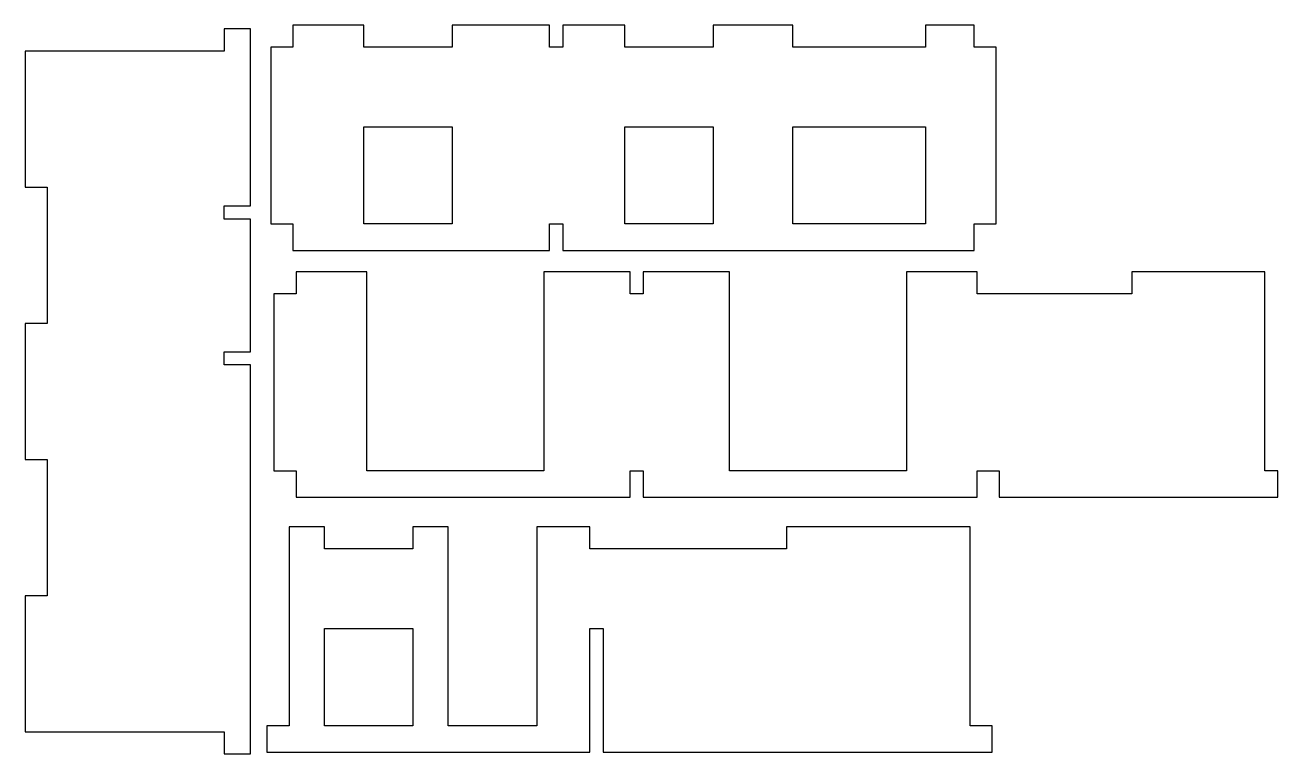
# Model space of a CAD drawing. Header units: metres. Extents: x -0.2 to 13.9, y 8.8 to 17.
import ezdxf

# ---------------------------------------------------------------- set-up
doc = ezdxf.new("R2010")
doc.units = ezdxf.units.M

msp = doc.modelspace()

# ---------------------------------------------------------------- linework, layer by layer
for p, q in [((3.59875, 17.0395), (2.79875, 17.0395)), ((2.79875, 17.0395), (2.79875, 16.7895)), ((3.59875, 16.7895), (3.59875, 17.0395)), ((5.69875, 17.0395), (4.59875, 17.0395)), ((4.59875, 17.0395), (4.59875, 16.7895)), ((5.69875, 16.7895), (5.69875, 17.0395)), ((6.54875, 17.0395), (5.84875, 17.0395)), ((5.84875, 17.0395), (5.84875, 16.7895)), ((6.54875, 16.7895), (6.54875, 17.0395)), ((8.44876, 17.0395), (7.54875, 17.0395)), ((7.54875, 17.0395), (7.54875, 16.7895)), ((8.44876, 16.7895), (8.44876, 17.0395)), ((10.4987, 17.0395), (9.94876, 17.0395)), ((9.94876, 17.0395), (9.94876, 16.7895)), ((10.4987, 16.7895), (10.4987, 17.0395)), ((2.31972, 16.995), (2.01971, 16.995)), ((2.01971, 16.995), (2.01971, 16.745)), ((2.31972, 14.995), (2.31972, 16.995)), ((2.01971, 16.745), (-0.23027, 16.745)), ((-0.23027, 16.745), (-0.23027, 15.205)), ((2.79875, 16.7895), (2.54875, 16.7895)), ((2.54875, 16.7895), (2.54875, 14.7895)), ((4.59875, 16.7895), (3.59875, 16.7895)), ((5.84875, 16.7895), (5.69875, 16.7895)), ((7.54875, 16.7895), (6.54875, 16.7895)), ((9.94876, 16.7895), (8.44876, 16.7895)), ((10.7487, 16.7895), (10.4987, 16.7895)), ((10.7487, 14.7895), (10.7487, 16.7895)), ((3.59875, 14.7895), (3.59875, 15.8895)), ((3.59875, 15.8895), (4.59875, 15.8895)), ((4.59875, 15.8895), (4.59875, 14.7895)), ((6.54875, 14.7895), (6.54875, 15.8895)), ((6.54875, 15.8895), (7.54875, 15.8895)), ((7.54875, 15.8895), (7.54875, 14.7895)), ((8.44876, 14.7895), (8.44876, 15.8895)), ((8.44876, 15.8895), (9.94876, 15.8895)), ((9.94876, 15.8895), (9.94876, 14.7895)), ((-0.23027, 15.205), (0.01971, 15.205)), ((0.01971, 15.205), (0.01971, 13.665)), ((2.01971, 14.845), (2.01971, 14.995)), ((2.01971, 14.995), (2.31972, 14.995)), ((2.31972, 14.845), (2.01971, 14.845)), ((2.31972, 13.345), (2.31972, 14.845)), ((2.54875, 14.7895), (2.79875, 14.7895)), ((2.79875, 14.7895), (2.79875, 14.4895)), ((4.59875, 14.7895), (3.59875, 14.7895)), ((5.69875, 14.7895), (5.84875, 14.7895)), ((5.69875, 14.4895), (5.69875, 14.7895)), ((5.84875, 14.7895), (5.84875, 14.4895)), ((7.54875, 14.7895), (6.54875, 14.7895)), ((9.94876, 14.7895), (8.44876, 14.7895)), ((10.4987, 14.4895), (10.4987, 14.7895)), ((10.4987, 14.7895), (10.7487, 14.7895)), ((2.79875, 14.4895), (5.69875, 14.4895)), ((5.84875, 14.4895), (10.4987, 14.4895)), ((3.63409, 14.2483), (2.83411, 14.2483)), ((2.83411, 14.2483), (2.83411, 13.9983)), ((3.63409, 11.9983), (3.63409, 14.2483)), ((6.6091, 14.2483), (5.63409, 14.2483)), ((5.63409, 14.2483), (5.63409, 11.9983)), ((6.6091, 13.9983), (6.6091, 14.2483)), ((7.7341, 14.2483), (6.75909, 14.2483)), ((6.75909, 14.2483), (6.75909, 13.9983)), ((7.7341, 11.9983), (7.7341, 14.2483)), ((10.5341, 14.2483), (9.7341, 14.2483)), ((9.7341, 14.2483), (9.7341, 11.9983)), ((10.5341, 13.9983), (10.5341, 14.2483)), ((13.7841, 14.2483), (12.2841, 14.2483)), ((12.2841, 14.2483), (12.2841, 13.9983)), ((13.7841, 11.9983), (13.7841, 14.2483)), ((2.83411, 13.9983), (2.58411, 13.9983)), ((2.58411, 13.9983), (2.58411, 11.9983)), ((6.75909, 13.9983), (6.6091, 13.9983)), ((12.2841, 13.9983), (10.5341, 13.9983)), ((0.01971, 13.665), (-0.23027, 13.665)), ((-0.23027, 13.665), (-0.23027, 12.125)), ((2.01971, 13.195), (2.01971, 13.345)), ((2.01971, 13.345), (2.31972, 13.345)), ((2.31972, 13.195), (2.01971, 13.195)), ((2.31972, 8.79498), (2.31972, 13.195)), ((-0.23027, 12.125), (0.01971, 12.125)), ((0.01971, 12.125), (0.01971, 10.585)), ((2.58411, 11.9983), (2.83411, 11.9983)), ((2.83411, 11.9983), (2.83411, 11.6983)), ((5.63409, 11.9983), (3.63409, 11.9983)), ((6.6091, 11.9983), (6.75909, 11.9983)), ((6.6091, 11.6983), (6.6091, 11.9983)), ((6.75909, 11.9983), (6.75909, 11.6983)), ((9.7341, 11.9983), (7.7341, 11.9983)), ((10.5341, 11.6983), (10.5341, 11.9983)), ((10.5341, 11.9983), (10.7841, 11.9983)), ((10.7841, 11.9983), (10.7841, 11.6983)), ((13.9341, 11.9983), (13.7841, 11.9983)), ((13.9341, 11.6983), (13.9341, 11.9983)), ((2.83411, 11.6983), (6.6091, 11.6983)), ((6.75909, 11.6983), (10.5341, 11.6983)), ((10.7841, 11.6983), (13.9341, 11.6983)), ((3.15425, 11.3649), (2.75426, 11.3649)), ((2.75426, 11.3649), (2.75426, 9.1149)), ((3.15425, 11.1149), (3.15425, 11.3649)), ((4.55426, 11.3649), (4.15425, 11.3649)), ((4.15425, 11.3649), (4.15425, 11.1149)), ((4.55426, 9.1149), (4.55426, 11.3649)), ((6.15425, 11.3649), (5.55426, 11.3649)), ((5.55426, 11.3649), (5.55426, 9.1149)), ((6.15425, 11.1149), (6.15425, 11.3649)), ((10.4543, 11.3649), (8.37926, 11.3649)), ((8.37926, 11.3649), (8.37926, 11.1149)), ((10.4543, 9.1149), (10.4543, 11.3649)), ((4.15425, 11.1149), (3.15425, 11.1149)), ((8.37926, 11.1149), (6.15425, 11.1149)), ((0.01971, 10.585), (-0.23027, 10.585)), ((-0.23027, 10.585), (-0.23027, 9.04498)), ((3.15425, 9.1149), (3.15425, 10.2149)), ((3.15425, 10.2149), (4.15425, 10.2149)), ((4.15425, 10.2149), (4.15425, 9.1149)), ((6.15425, 10.2149), (6.30426, 10.2149)), ((6.15425, 8.8149), (6.15425, 10.2149)), ((6.30426, 10.2149), (6.30426, 8.8149)), ((2.75426, 9.1149), (2.50426, 9.1149)), ((2.50426, 9.1149), (2.50426, 8.8149)), ((4.15425, 9.1149), (3.15425, 9.1149)), ((5.55426, 9.1149), (4.55426, 9.1149)), ((10.7043, 9.1149), (10.4543, 9.1149)), ((10.7043, 8.8149), (10.7043, 9.1149)), ((-0.23027, 9.04498), (2.01971, 9.04498)), ((2.01971, 9.04498), (2.01971, 8.79498)), ((2.01971, 8.79498), (2.31972, 8.79498)), ((2.50426, 8.8149), (6.15425, 8.8149)), ((6.30426, 8.8149), (10.7043, 8.8149))]:
    msp.add_line(p, q)

doc.saveas('drawing.dxf')
